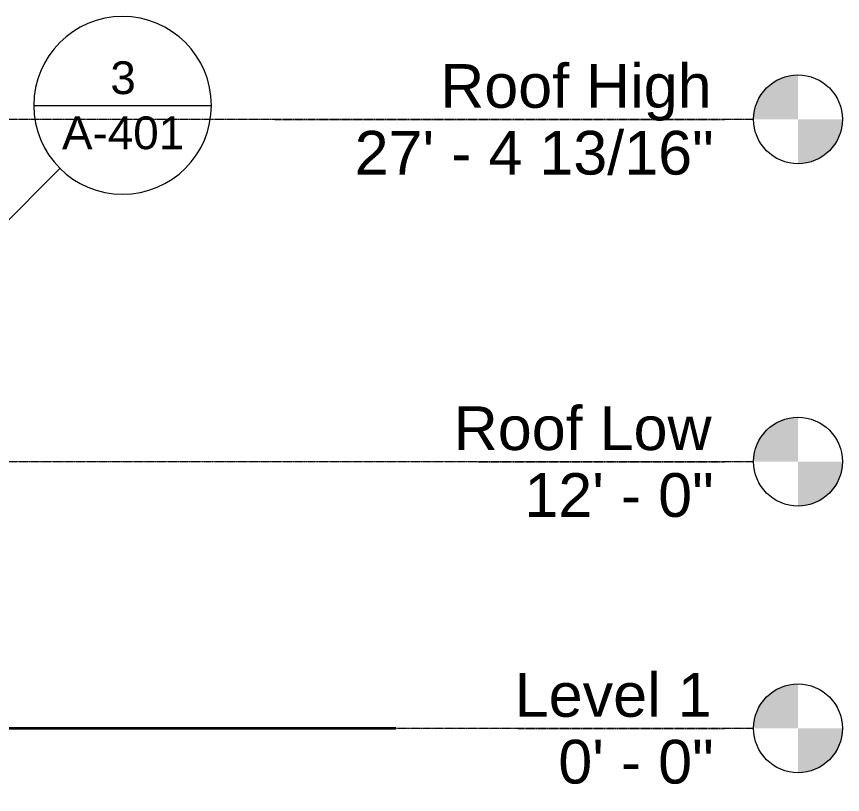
# Model space of a CAD drawing. Header units: inches. Extents: x 20616 to 28758, y -265 to 853.
# Drawn here: x 22834.4 to 23280.5, y -35.7 to 384.3 of the extents above; entities that cross this region are included whole.
import ezdxf

# ---------------------------------------------------------------- set-up
doc = ezdxf.new("R2010")
doc.units = ezdxf.units.IN
doc.header["$MEASUREMENT"] = 0
doc.linetypes.add('Grid Line 1_2_', pattern=[0.875, 0.5, -0.125, 0.125, -0.125])
for name, color, linetype, lineweight in [('A-ANNO-SYMB', 150, 'Continuous', 9), ('A-FLOR-LEVL', 51, 'Continuous', 9), ('C-TOPO', 7, 'Continuous', 9)]:
    doc.layers.add(name, color=color, linetype=linetype, lineweight=lineweight)
doc.styles.add('Arial', font='arial.ttf', dxfattribs={"height": 23.60479})
doc.styles.add('Arial_2', font='arial.ttf', dxfattribs={"height": 17.703593})

# ---------------------------------------------------------------- blocks, each defined once
blk = doc.blocks.new('Level - Level Head - Circle-15001-Section 15')
at = {"layer": 'A-FLOR-LEVL'}
h = blk.add_hatch(color=256, dxfattribs=at)
edge = h.paths.add_edge_path(flags=0)
edge.add_line((23256.53, 0), (23232.53, 0))
edge.add_arc((23256.53, 0), 24, 90, 180, ccw=False)
edge.add_line((23256.53, 24), (23256.53, 0))
h = blk.add_hatch(color=256, dxfattribs=at)
edge = h.paths.add_edge_path(flags=0)
edge.add_line((23256.53, -24), (23256.53, 0))
edge.add_line((23256.53, 0), (23280.53, 0))
edge.add_arc((23256.53, 0), 24, 270, 360, ccw=False)
blk.add_circle((23256.53, 0), 24, dxfattribs=at)
blk = doc.blocks.new('Section - Callout Head-19020-Section 15')
at = {"layer": 'A-ANNO-SYMB'}
blk.add_line((22843.66, 336.34), (22939.66, 336.34), dxfattribs=at)
for start, end in [(0, 180), (180, 360)]:
    blk.add_arc((22891.66, 336.34), 48, start, end, dxfattribs=at)

msp = doc.modelspace()

# ---------------------------------------------------------------- linework, layer by layer
at = {"layer": 'A-ANNO-SYMB'}
msp.add_line((22808.54248, 252.98779), (22857.76266, 302.34889), dxfattribs=at)
at = {"layer": 'C-TOPO', "lineweight": 35}
msp.add_line((22799.42781, 0), (23039.18799, 0), dxfattribs=at)
at = {"layer": 'C-TOPO'}
msp.add_line((23039.18799, 0), (22799.42781, 0), dxfattribs=at)

# ---------------------------------------------------------------- block references
at = {"layer": 'A-ANNO-SYMB'}
msp.add_blockref('Section - Callout Head-19020-Section 15', (0, 0), dxfattribs=at)
at = {"layer": 'A-FLOR-LEVL'}
for p in [(0, 328.82637), (0, 144), (0, 0)]:
    msp.add_blockref('Level - Level Head - Circle-15001-Section 15', p, dxfattribs=at)

# ---------------------------------------------------------------- texts
at = {"layer": 'A-ANNO-SYMB', "attachment_point": 2, "line_spacing_factor": 0.938532, "style": 'Arial_2'}
for s, insert, char_height, width in [('3', (22891.93208, 360.15611), 17.70359, 16.416), ('A-401', (22891.93208, 330.39139), 17.703593, 78.624)]:
    msp.add_mtext(s, dxfattribs=dict(at, insert=insert, char_height=char_height, width=width))
at = {"layer": 'A-FLOR-LEVL', "char_height": 23.60479, "attachment_point": 3, "line_spacing_factor": 0.938532, "style": 'Arial', "bg_fill": 3, "box_fill_scale": 1.25, "bg_fill_color": 0, "bg_fill_transparency": 0}
for s, insert, width in [('Roof High', (23209.83421, 358.66368), 174.528), ('Roof Low', (23209.83421, 173.83731), 165.024), ('Level 1', (23209.83421, 29.83731), 127.008)]:
    msp.add_mtext(s, dxfattribs=dict(at, insert=insert, width=width))

# ---------------------------------------------------------------- next in the draw order: texts
at = {"layer": 'A-FLOR-LEVL', "attachment_point": 3, "line_spacing_factor": 0.938532, "style": 'Arial', "bg_fill": 3, "box_fill_scale": 1.25, "bg_fill_color": 0, "bg_fill_transparency": 0}
for s, insert, char_height, width in [('27\' - 4 13/16"', (23211.01015, 322.60112), 23.6047904, 231.264), ('12\' - 0"', (23211.01015, 137.77474), 23.60479, 121.824), ('0\' - 0"', (23211.01015, -6.22526), 23.60479, 99.936)]:
    msp.add_mtext(s, dxfattribs=dict(at, insert=insert, char_height=char_height, width=width))

# ---------------------------------------------------------------- next in the draw order: linework, layer by layer
at = {"layer": 'A-FLOR-LEVL', "linetype": 'Grid Line 1_2_'}
for p, q in [((20615.90908, 328.82637), (23232.5346, 328.82637)), ((20615.90908, 144), (23232.5346, 144)), ((20615.90908, 0), (23232.5346, 0))]:
    msp.add_line(p, q, dxfattribs=at)

doc.saveas('drawing.dxf')
